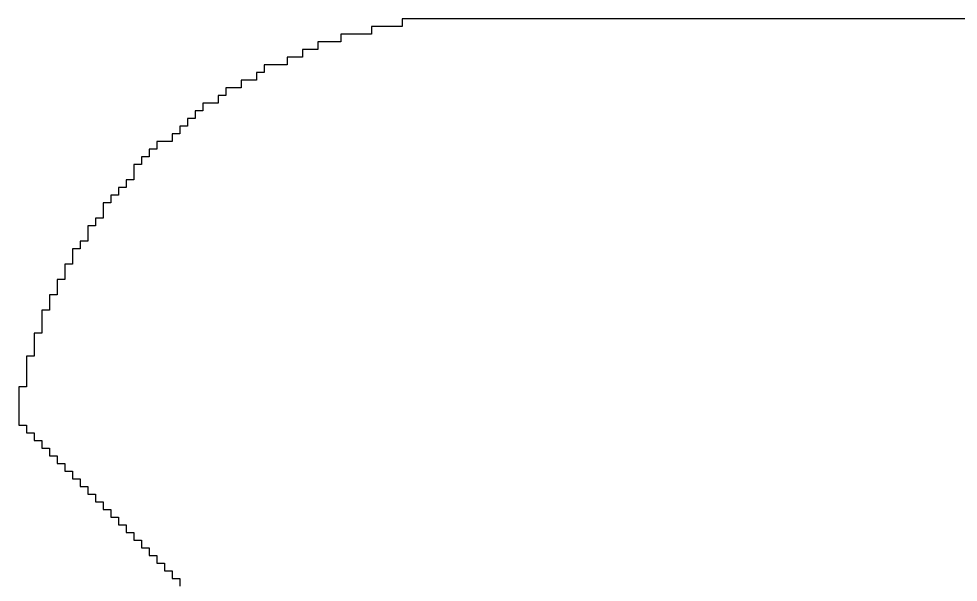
# Model space of a CAD drawing. Extents: x 23089 to 26449, y -1278 to -524.
# Drawn here: x 26310.969 to 26315.672, y -1076.366 to -1073.544 of the extents above; entities that cross this region are included whole.
import ezdxf

# ---------------------------------------------------------------- set-up
doc = ezdxf.new("R2010")
doc.units = 0
doc.header["$MEASUREMENT"] = 0
doc.layers.add('TopOverlay', color=2, linetype='CONTINUOUS')

msp = doc.modelspace()

# ---------------------------------------------------------------- linework, layer by layer
at = {"layer": 'TopOverlay'}
for p, q in [((26312.8883, -1073.5436), (26312.8883, -1073.582)), ((26316.1519, -1073.5436), (26312.8883, -1073.5436)), ((26312.8883, -1073.582), (26312.7347, -1073.582)), ((26312.7347, -1073.582), (26312.7347, -1073.6204)), ((26312.7347, -1073.6204), (26312.5811, -1073.6204)), ((26312.5811, -1073.6204), (26312.5811, -1073.6587)), ((26312.5811, -1073.6587), (26312.4659, -1073.6587)), ((26312.4659, -1073.6587), (26312.4659, -1073.6971)), ((26312.3891, -1073.7355), (26312.3124, -1073.7355)), ((26312.3124, -1073.7355), (26312.3124, -1073.7739)), ((26312.4659, -1073.6971), (26312.3891, -1073.6971)), ((26312.3891, -1073.6971), (26312.3891, -1073.7355)), ((26312.3124, -1073.7739), (26312.1972, -1073.7739)), ((26312.1972, -1073.7739), (26312.1972, -1073.8123)), ((26312.1972, -1073.8123), (26312.1588, -1073.8123)), ((26312.1588, -1073.8123), (26312.1588, -1073.8507)), ((26312.1588, -1073.8507), (26312.082, -1073.8507)), ((26312.082, -1073.8507), (26312.082, -1073.8891)), ((26312.0052, -1073.9275), (26311.9668, -1073.9275)), ((26311.9668, -1073.9275), (26311.9668, -1073.9659)), ((26312.082, -1073.8891), (26312.0052, -1073.8891)), ((26312.0052, -1073.8891), (26312.0052, -1073.9275)), ((26311.9668, -1073.9659), (26311.89, -1073.9659)), ((26311.89, -1073.9659), (26311.89, -1074.0043)), ((26311.89, -1074.0043), (26311.8516, -1074.0043)), ((26311.8516, -1074.0043), (26311.8516, -1074.0427)), ((26311.8516, -1074.0427), (26311.8132, -1074.0427)), ((26311.8132, -1074.0427), (26311.8132, -1074.0811)), ((26311.8132, -1074.0811), (26311.7748, -1074.0811)), ((26311.7748, -1074.0811), (26311.7748, -1074.1195)), ((26311.7364, -1074.1579), (26311.6596, -1074.1579)), ((26311.6596, -1074.1579), (26311.6596, -1074.1963)), ((26311.7748, -1074.1195), (26311.7364, -1074.1195)), ((26311.7364, -1074.1195), (26311.7364, -1074.1579)), ((26311.6596, -1074.1963), (26311.6212, -1074.1963)), ((26311.6212, -1074.1963), (26311.6212, -1074.2347)), ((26311.6212, -1074.2347), (26311.5829, -1074.2347)), ((26311.5829, -1074.2347), (26311.5829, -1074.2731)), ((26311.5829, -1074.2731), (26311.5445, -1074.2731)), ((26311.5445, -1074.2731), (26311.5445, -1074.3115)), ((26311.5445, -1074.3499), (26311.5061, -1074.3499)), ((26311.5061, -1074.3499), (26311.5061, -1074.3883)), ((26311.5445, -1074.3115), (26311.5445, -1074.3499)), ((26311.5061, -1074.3883), (26311.4677, -1074.3883)), ((26311.4677, -1074.3883), (26311.4677, -1074.4267)), ((26311.4677, -1074.4267), (26311.4293, -1074.4267)), ((26311.4293, -1074.4267), (26311.4293, -1074.465)), ((26311.4293, -1074.465), (26311.3909, -1074.465)), ((26311.3909, -1074.465), (26311.3909, -1074.5034)), ((26311.3909, -1074.5034), (26311.3909, -1074.5418)), ((26311.3525, -1074.5802), (26311.3141, -1074.5802)), ((26311.3141, -1074.5802), (26311.3141, -1074.6186)), ((26311.3909, -1074.5418), (26311.3525, -1074.5418)), ((26311.3525, -1074.5418), (26311.3525, -1074.5802)), ((26311.3141, -1074.6186), (26311.3141, -1074.657)), ((26311.3141, -1074.657), (26311.2757, -1074.657)), ((26311.2757, -1074.657), (26311.2757, -1074.6954)), ((26311.2757, -1074.6954), (26311.2373, -1074.6954)), ((26311.2373, -1074.6954), (26311.2373, -1074.7338)), ((26311.2373, -1074.7722), (26311.1989, -1074.7722)), ((26311.1989, -1074.7722), (26311.1989, -1074.8106)), ((26311.2373, -1074.7338), (26311.2373, -1074.7722)), ((26311.1989, -1074.8106), (26311.1989, -1074.849)), ((26311.1989, -1074.849), (26311.1605, -1074.849)), ((26311.1605, -1074.849), (26311.1605, -1074.8874)), ((26311.1605, -1074.8874), (26311.1605, -1074.9258)), ((26311.1605, -1074.9258), (26311.1221, -1074.9258)), ((26311.1221, -1074.9258), (26311.1221, -1074.9642)), ((26311.1221, -1075.0026), (26311.0837, -1075.0026)), ((26311.0837, -1075.0026), (26311.0837, -1075.041)), ((26311.1221, -1074.9642), (26311.1221, -1075.0026)), ((26311.0837, -1075.041), (26311.0837, -1075.0794)), ((26311.0837, -1075.0794), (26311.0837, -1075.1178)), ((26311.0837, -1075.1178), (26311.0453, -1075.1178)), ((26311.0453, -1075.1178), (26311.0453, -1075.1562)), ((26311.0453, -1075.1562), (26311.0453, -1075.1946)), ((26311.0453, -1075.1946), (26311.0453, -1075.2329)), ((26311.0453, -1075.2329), (26311.0069, -1075.2329)), ((26311.0069, -1075.2329), (26311.0069, -1075.2713)), ((26311.0069, -1075.2713), (26311.0069, -1075.3097)), ((26311.0069, -1075.3097), (26311.0069, -1075.3481)), ((26311.0069, -1075.3865), (26310.9685, -1075.3865)), ((26310.9685, -1075.3865), (26310.9685, -1075.4249)), ((26311.0069, -1075.3481), (26311.0069, -1075.3865)), ((26310.9685, -1075.4249), (26310.9685, -1075.4633)), ((26310.9685, -1075.4633), (26310.9685, -1075.5017)), ((26310.9685, -1075.5017), (26310.9685, -1075.5401)), ((26310.9685, -1075.5401), (26310.9685, -1075.5785)), ((26310.9685, -1075.5785), (26311.0069, -1075.5785)), ((26311.0069, -1075.5785), (26311.0069, -1075.6169)), ((26311.0069, -1075.6169), (26311.0453, -1075.6169)), ((26311.0453, -1075.6169), (26311.0453, -1075.6553)), ((26311.0453, -1075.6553), (26311.0837, -1075.6553)), ((26311.0837, -1075.6553), (26311.0837, -1075.6937)), ((26311.0837, -1075.6937), (26311.1221, -1075.6937)), ((26311.1221, -1075.6937), (26311.1221, -1075.7321)), ((26311.1221, -1075.7321), (26311.1605, -1075.7321)), ((26311.1605, -1075.7321), (26311.1605, -1075.7705)), ((26311.1605, -1075.7705), (26311.1989, -1075.7705)), ((26311.1989, -1075.7705), (26311.1989, -1075.8089)), ((26311.1989, -1075.8089), (26311.2373, -1075.8089)), ((26311.2373, -1075.8089), (26311.2373, -1075.8473)), ((26311.2373, -1075.8473), (26311.2757, -1075.8473)), ((26311.2757, -1075.8473), (26311.2757, -1075.8857)), ((26311.2757, -1075.8857), (26311.3141, -1075.8857)), ((26311.3141, -1075.8857), (26311.3141, -1075.9241)), ((26311.3141, -1075.9241), (26311.3525, -1075.9241)), ((26311.3525, -1075.9241), (26311.3525, -1075.9625)), ((26311.3525, -1075.9625), (26311.3909, -1075.9625)), ((26311.3909, -1075.9625), (26311.3909, -1076.0009)), ((26311.3909, -1076.0009), (26311.4293, -1076.0009)), ((26311.4293, -1076.0009), (26311.4293, -1076.0393)), ((26311.4293, -1076.0393), (26311.4677, -1076.0393)), ((26311.4677, -1076.0393), (26311.4677, -1076.0776)), ((26311.4677, -1076.0776), (26311.5061, -1076.0776)), ((26311.5061, -1076.0776), (26311.5061, -1076.116)), ((26311.5061, -1076.116), (26311.5445, -1076.116)), ((26311.5445, -1076.116), (26311.5445, -1076.1544)), ((26311.5445, -1076.1544), (26311.5829, -1076.1544)), ((26311.5829, -1076.1544), (26311.5829, -1076.1928)), ((26311.5829, -1076.1928), (26311.6212, -1076.1928)), ((26311.6212, -1076.1928), (26311.6212, -1076.2312)), ((26311.6212, -1076.2312), (26311.6596, -1076.2312)), ((26311.6596, -1076.2312), (26311.6596, -1076.2696)), ((26311.6596, -1076.2696), (26311.698, -1076.2696)), ((26311.698, -1076.2696), (26311.698, -1076.308)), ((26311.698, -1076.308), (26311.7364, -1076.308)), ((26311.7364, -1076.308), (26311.7364, -1076.3464)), ((26311.7364, -1076.3464), (26311.7748, -1076.3464)), ((26311.7748, -1076.3464), (26311.7748, -1076.3848))]:
    msp.add_line(p, q, dxfattribs=at)

doc.saveas('drawing.dxf')
